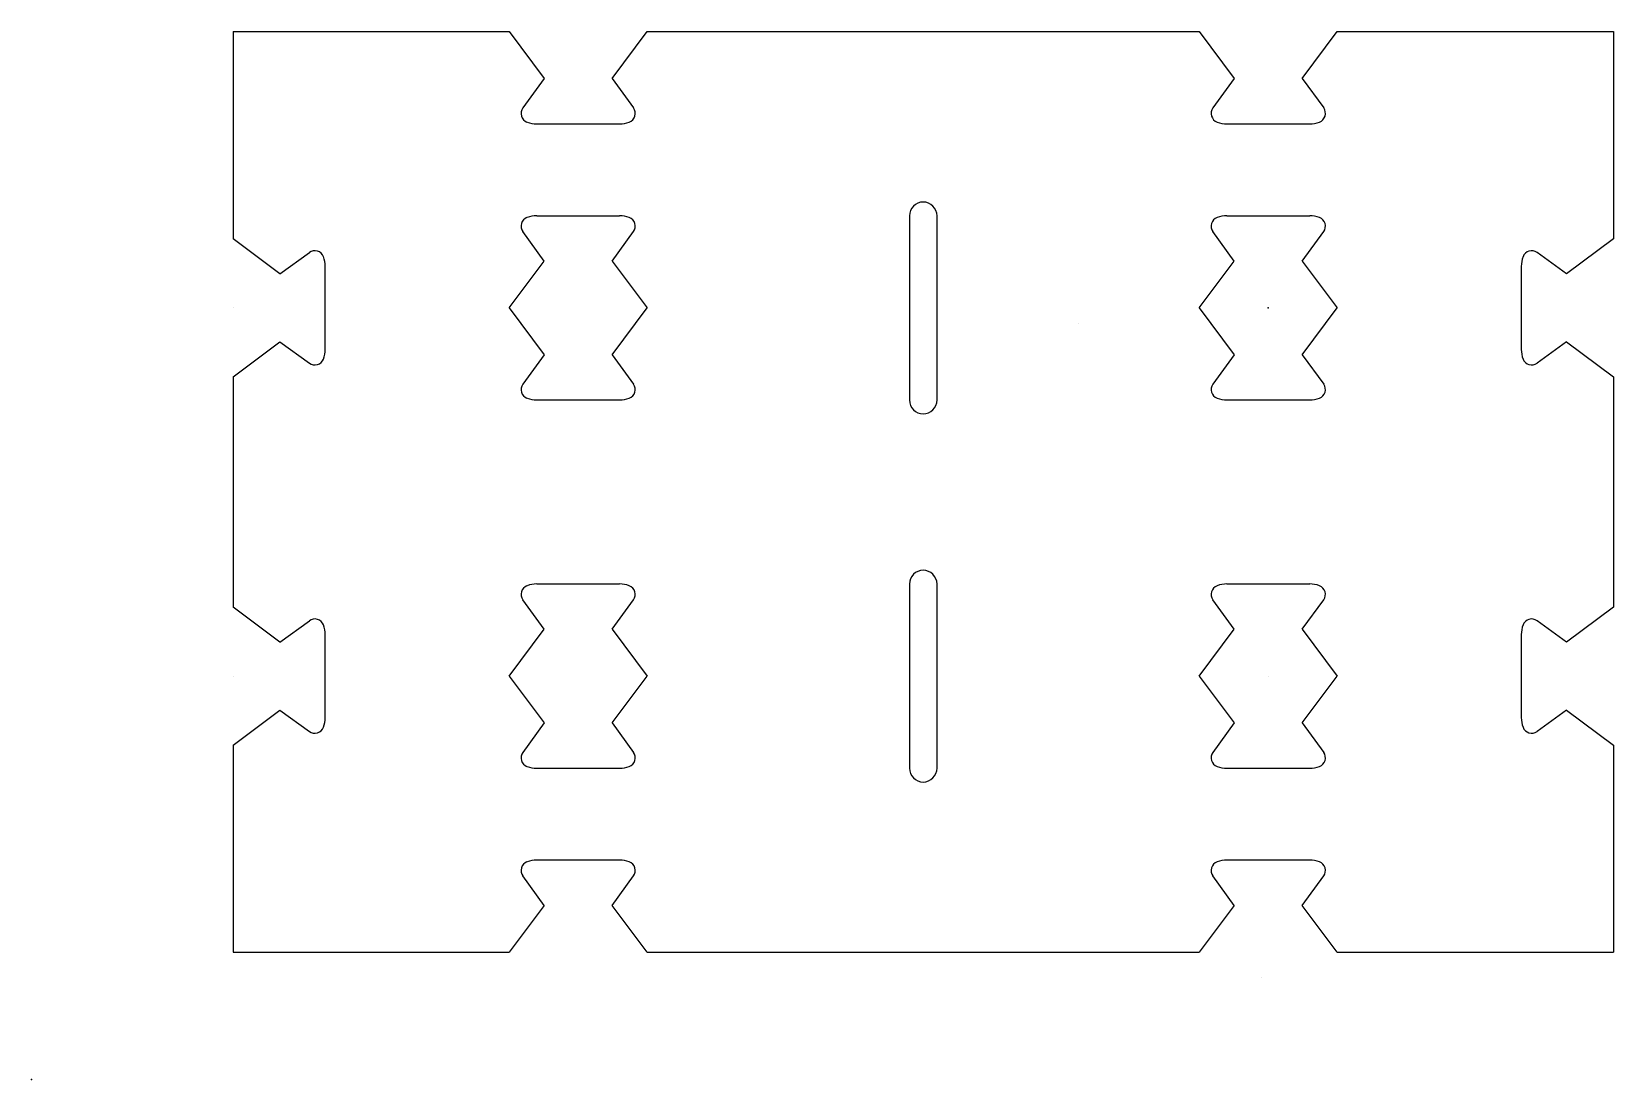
# Model space of a CAD drawing. Header units: centimetres. Extents: x 0 to 17.2, y 0 to 11.4.
import ezdxf

# ---------------------------------------------------------------- set-up
doc = ezdxf.new("R2010")
doc.units = ezdxf.units.CM
doc.header["$MEASUREMENT"] = 0
doc.layers.add('1 F v8_Sketch1', color=7, linetype='Continuous')

msp = doc.modelspace()

# ---------------------------------------------------------------- linework, layer by layer
at = {"layer": '1 F v8_Sketch1'}
for p, q in [((2.189, 11.381), (5.189, 11.381)), ((2.189, 11.381), (2.189, 9.131)), ((5.189, 11.381), (5.57, 10.873)), ((5.189, 11.381), (5.57, 10.873)), ((6.308, 10.873), (6.689, 11.381)), ((6.308, 10.873), (6.689, 11.381)), ((6.689, 11.381), (12.689, 11.381)), ((12.689, 11.381), (13.07, 10.873)), ((13.808, 10.873), (14.189, 11.381)), ((14.189, 11.381), (17.189, 11.381)), ((17.189, 11.381), (17.189, 9.131)), ((5.57, 10.873), (5.337, 10.552)), ((5.57, 10.873), (5.337, 10.552)), ((6.308, 10.873), (6.541, 10.552)), ((6.308, 10.873), (6.541, 10.552)), ((13.07, 10.873), (12.837, 10.552)), ((13.808, 10.873), (14.041, 10.552)), ((5.489, 10.38), (6.389, 10.38)), ((5.489, 10.38), (6.389, 10.38)), ((5.939, 10.38), (5.939, 10.38)), ((5.939, 10.38), (5.939, 10.38)), ((5.939, 10.38), (5.939, 10.38)), ((5.939, 10.38), (5.939, 10.38)), ((5.939, 10.38), (5.939, 10.38)), ((5.939, 10.38), (5.939, 10.38)), ((12.989, 10.38), (13.889, 10.38)), ((13.439, 10.38), (13.439, 10.38)), ((13.439, 10.38), (13.439, 10.38)), ((13.439, 10.38), (13.439, 10.38)), ((5.489, 9.381), (6.389, 9.381)), ((5.489, 9.381), (6.389, 9.381)), ((5.939, 9.381), (5.939, 9.381)), ((5.939, 9.381), (5.939, 9.381)), ((5.939, 9.381), (5.939, 9.381)), ((5.939, 9.381), (5.939, 9.381)), ((5.939, 9.381), (5.939, 9.381)), ((5.939, 9.381), (5.939, 9.381)), ((9.539, 9.38), (9.539, 7.38)), ((9.839, 7.38), (9.839, 9.38)), ((12.989, 9.381), (13.889, 9.381)), ((12.989, 9.381), (13.889, 9.381)), ((12.989, 9.381), (13.889, 9.381)), ((12.989, 9.381), (13.889, 9.381)), ((13.439, 9.381), (13.439, 9.381)), ((13.439, 9.381), (13.439, 9.381)), ((13.439, 9.381), (13.439, 9.381)), ((13.439, 9.381), (13.439, 9.381)), ((13.439, 9.381), (13.439, 9.381)), ((13.439, 9.381), (13.439, 9.381)), ((13.439, 9.381), (13.439, 9.381)), ((13.439, 9.381), (13.439, 9.381)), ((13.439, 9.381), (13.439, 9.381)), ((13.439, 9.381), (13.439, 9.381)), ((13.439, 9.381), (13.439, 9.381)), ((13.439, 9.381), (13.439, 9.381)), ((2.698, 8.749), (2.189, 9.131)), ((2.698, 8.749), (2.189, 9.131)), ((2.698, 8.749), (2.189, 9.131)), ((2.698, 8.749), (2.189, 9.131)), ((5.57, 8.889), (5.337, 9.209)), ((5.57, 8.889), (5.337, 9.209)), ((6.308, 8.889), (6.541, 9.209)), ((6.308, 8.889), (6.541, 9.209)), ((13.07, 8.889), (12.837, 9.209)), ((13.07, 8.889), (12.837, 9.209)), ((13.07, 8.889), (12.837, 9.209)), ((13.07, 8.889), (12.837, 9.209)), ((13.808, 8.889), (14.041, 9.209)), ((13.808, 8.889), (14.041, 9.209)), ((13.808, 8.889), (14.041, 9.209)), ((13.808, 8.889), (14.041, 9.209)), ((17.189, 9.131), (16.681, 8.75)), ((17.189, 9.131), (16.681, 8.75)), ((17.189, 9.131), (16.681, 8.75)), ((17.189, 9.131), (16.681, 8.75)), ((2.698, 8.749), (3.018, 8.982)), ((2.698, 8.749), (3.018, 8.982)), ((2.698, 8.749), (3.018, 8.982)), ((2.698, 8.749), (3.018, 8.982)), ((16.681, 8.75), (16.36, 8.982)), ((16.681, 8.75), (16.36, 8.982)), ((16.681, 8.75), (16.36, 8.982)), ((16.681, 8.75), (16.36, 8.982)), ((3.19, 7.93), (3.19, 8.831)), ((3.19, 7.93), (3.19, 8.831)), ((3.19, 7.93), (3.19, 8.831)), ((3.19, 7.93), (3.19, 8.831)), ((5.189, 8.38), (5.57, 8.889)), ((5.189, 8.38), (5.57, 8.889)), ((6.308, 8.889), (6.689, 8.38)), ((6.308, 8.889), (6.689, 8.38)), ((12.689, 8.38), (13.07, 8.889)), ((12.689, 8.38), (13.07, 8.889)), ((12.689, 8.38), (13.07, 8.889)), ((12.689, 8.38), (13.07, 8.889)), ((13.808, 8.889), (14.189, 8.38)), ((13.808, 8.889), (14.189, 8.38)), ((13.808, 8.889), (14.189, 8.38)), ((13.808, 8.889), (14.189, 8.38)), ((16.189, 8.831), (16.189, 7.93)), ((16.189, 8.831), (16.189, 7.93)), ((16.189, 8.831), (16.189, 7.93)), ((16.189, 8.831), (16.189, 7.93)), ((2.189, 8.38), (2.19, 8.38)), ((2.19, 8.38), (2.189, 8.38)), ((3.19, 8.38), (3.19, 8.38)), ((3.19, 8.38), (3.19, 8.38)), ((3.19, 8.38), (3.19, 8.38)), ((3.19, 8.38), (3.19, 8.38)), ((3.19, 8.38), (3.19, 8.38)), ((3.19, 8.38), (3.19, 8.38)), ((3.19, 8.38), (3.19, 8.38)), ((3.19, 8.38), (3.19, 8.38)), ((3.19, 8.38), (3.19, 8.38)), ((3.19, 8.38), (3.19, 8.38)), ((3.19, 8.38), (3.19, 8.38)), ((3.19, 8.38), (3.19, 8.38)), ((5.189, 8.38), (5.57, 7.872)), ((5.189, 8.38), (5.57, 7.872)), ((6.308, 7.872), (6.689, 8.38)), ((6.308, 7.872), (6.689, 8.38)), ((12.689, 8.38), (13.07, 7.872)), ((12.689, 8.38), (13.07, 7.872)), ((12.689, 8.38), (13.07, 7.872)), ((12.689, 8.38), (13.07, 7.872)), ((13.808, 7.872), (14.189, 8.38)), ((13.808, 7.872), (14.189, 8.38)), ((13.808, 7.872), (14.189, 8.38)), ((13.808, 7.872), (14.189, 8.38)), ((16.189, 8.38), (16.189, 8.38)), ((16.189, 8.38), (16.189, 8.38)), ((16.189, 8.38), (16.189, 8.38)), ((16.189, 8.38), (16.189, 8.38)), ((16.189, 8.38), (16.189, 8.38)), ((16.189, 8.38), (16.189, 8.38)), ((16.189, 8.38), (16.189, 8.38)), ((16.189, 8.38), (16.189, 8.38)), ((16.189, 8.38), (16.189, 8.38)), ((16.189, 8.38), (16.189, 8.38)), ((16.189, 8.38), (16.189, 8.38)), ((16.189, 8.38), (16.189, 8.38)), ((11.374, 8.209), (11.374, 8.209)), ((2.189, 7.63), (2.698, 8.011)), ((2.189, 7.63), (2.698, 8.011)), ((2.189, 7.63), (2.698, 8.011)), ((2.189, 7.63), (2.698, 8.011)), ((2.698, 8.011), (3.018, 7.779)), ((2.698, 8.011), (3.018, 7.779)), ((2.698, 8.011), (3.018, 7.779)), ((2.698, 8.011), (3.018, 7.779)), ((16.681, 8.011), (16.36, 7.779)), ((16.681, 8.011), (16.36, 7.779)), ((16.681, 8.011), (16.36, 7.779)), ((16.681, 8.011), (16.36, 7.779)), ((16.681, 8.011), (17.189, 7.63)), ((16.681, 8.011), (17.189, 7.63)), ((16.681, 8.011), (17.189, 7.63)), ((16.681, 8.011), (17.189, 7.63)), ((5.57, 7.872), (5.337, 7.552)), ((5.57, 7.872), (5.337, 7.552)), ((6.308, 7.872), (6.541, 7.552)), ((6.308, 7.872), (6.541, 7.552)), ((13.07, 7.872), (12.837, 7.552)), ((13.07, 7.872), (12.837, 7.552)), ((13.07, 7.872), (12.837, 7.552)), ((13.07, 7.872), (12.837, 7.552)), ((13.808, 7.872), (14.041, 7.552)), ((13.808, 7.872), (14.041, 7.552)), ((13.808, 7.872), (14.041, 7.552)), ((13.808, 7.872), (14.041, 7.552)), ((2.189, 7.63), (2.189, 5.131)), ((17.189, 7.63), (17.189, 5.131)), ((5.489, 7.38), (6.389, 7.38)), ((12.989, 7.38), (13.889, 7.38)), ((5.489, 5.381), (6.389, 5.381)), ((5.489, 5.381), (6.389, 5.381)), ((5.489, 5.381), (6.389, 5.381)), ((5.489, 5.381), (6.389, 5.381)), ((5.939, 5.381), (5.939, 5.381)), ((5.939, 5.381), (5.939, 5.381)), ((5.939, 5.381), (5.939, 5.381)), ((5.939, 5.381), (5.939, 5.381)), ((5.939, 5.381), (5.939, 5.381)), ((5.939, 5.381), (5.939, 5.381)), ((5.939, 5.381), (5.939, 5.381)), ((5.939, 5.381), (5.939, 5.381)), ((5.939, 5.381), (5.939, 5.381)), ((5.939, 5.381), (5.939, 5.381)), ((5.939, 5.381), (5.939, 5.381)), ((5.939, 5.381), (5.939, 5.381)), ((9.539, 5.38), (9.539, 3.38)), ((9.839, 3.38), (9.839, 5.38)), ((12.989, 5.381), (13.889, 5.381)), ((12.989, 5.381), (13.889, 5.381)), ((12.989, 5.381), (13.889, 5.381)), ((12.989, 5.381), (13.889, 5.381)), ((13.439, 5.381), (13.439, 5.381)), ((13.439, 5.381), (13.439, 5.381)), ((13.439, 5.381), (13.439, 5.381)), ((13.439, 5.381), (13.439, 5.381)), ((13.439, 5.381), (13.439, 5.381)), ((13.439, 5.381), (13.439, 5.381)), ((13.439, 5.381), (13.439, 5.381)), ((13.439, 5.381), (13.439, 5.381)), ((13.439, 5.381), (13.439, 5.381)), ((13.439, 5.381), (13.439, 5.381)), ((13.439, 5.381), (13.439, 5.381)), ((13.439, 5.381), (13.439, 5.381)), ((5.57, 4.889), (5.337, 5.209)), ((5.57, 4.889), (5.337, 5.209)), ((5.57, 4.889), (5.337, 5.209)), ((5.57, 4.889), (5.337, 5.209)), ((6.308, 4.889), (6.541, 5.209)), ((6.308, 4.889), (6.541, 5.209)), ((6.308, 4.889), (6.541, 5.209)), ((6.308, 4.889), (6.541, 5.209)), ((13.07, 4.889), (12.837, 5.209)), ((13.07, 4.889), (12.837, 5.209)), ((13.07, 4.889), (12.837, 5.209)), ((13.07, 4.889), (12.837, 5.209)), ((13.808, 4.889), (14.041, 5.209)), ((13.808, 4.889), (14.041, 5.209)), ((13.808, 4.889), (14.041, 5.209)), ((13.808, 4.889), (14.041, 5.209)), ((2.698, 4.749), (2.189, 5.131)), ((2.698, 4.749), (2.189, 5.131)), ((2.698, 4.749), (2.189, 5.131)), ((2.698, 4.749), (2.189, 5.131)), ((17.189, 5.131), (16.681, 4.75)), ((17.189, 5.131), (16.681, 4.75)), ((17.189, 5.131), (16.681, 4.75)), ((17.189, 5.131), (16.681, 4.75)), ((2.698, 4.749), (3.018, 4.982)), ((2.698, 4.749), (3.018, 4.982)), ((2.698, 4.749), (3.018, 4.982)), ((2.698, 4.749), (3.018, 4.982)), ((3.19, 3.93), (3.19, 4.831)), ((3.19, 3.93), (3.19, 4.831)), ((3.19, 3.93), (3.19, 4.831)), ((3.19, 3.93), (3.19, 4.831)), ((5.189, 4.38), (5.57, 4.889)), ((5.189, 4.38), (5.57, 4.889)), ((5.189, 4.38), (5.57, 4.889)), ((5.189, 4.38), (5.57, 4.889)), ((6.308, 4.889), (6.689, 4.38)), ((6.308, 4.889), (6.689, 4.38)), ((6.308, 4.889), (6.689, 4.38)), ((6.308, 4.889), (6.689, 4.38)), ((12.689, 4.381), (13.07, 4.889)), ((12.689, 4.381), (13.07, 4.889)), ((12.689, 4.381), (13.07, 4.889)), ((12.689, 4.381), (13.07, 4.889)), ((13.808, 4.889), (14.189, 4.381)), ((13.808, 4.889), (14.189, 4.381)), ((13.808, 4.889), (14.189, 4.381)), ((13.808, 4.889), (14.189, 4.381)), ((16.189, 4.831), (16.189, 3.93)), ((16.189, 4.831), (16.189, 3.93)), ((16.189, 4.831), (16.189, 3.93)), ((16.189, 4.831), (16.189, 3.93)), ((16.681, 4.75), (16.36, 4.982)), ((16.681, 4.75), (16.36, 4.982)), ((16.681, 4.75), (16.36, 4.982)), ((16.681, 4.75), (16.36, 4.982)), ((2.189, 4.38), (2.19, 4.38)), ((2.19, 4.38), (2.189, 4.38)), ((3.19, 4.38), (3.19, 4.38)), ((3.19, 4.38), (3.19, 4.38)), ((3.19, 4.38), (3.19, 4.38)), ((3.19, 4.38), (3.19, 4.38)), ((3.19, 4.38), (3.19, 4.38)), ((3.19, 4.38), (3.19, 4.38)), ((3.19, 4.38), (3.19, 4.38)), ((3.19, 4.38), (3.19, 4.38)), ((3.19, 4.38), (3.19, 4.38)), ((3.19, 4.38), (3.19, 4.38)), ((3.19, 4.38), (3.19, 4.38)), ((3.19, 4.38), (3.19, 4.38)), ((5.189, 4.38), (5.57, 3.872)), ((5.189, 4.38), (5.57, 3.872)), ((5.189, 4.38), (5.57, 3.872)), ((5.189, 4.38), (5.57, 3.872)), ((6.308, 3.872), (6.689, 4.38)), ((6.308, 3.872), (6.689, 4.38)), ((6.308, 3.872), (6.689, 4.38)), ((6.308, 3.872), (6.689, 4.38)), ((12.689, 4.381), (13.07, 3.872)), ((12.689, 4.381), (13.07, 3.872)), ((12.689, 4.381), (13.07, 3.872)), ((12.689, 4.381), (13.07, 3.872)), ((13.439, 4.381), (13.439, 4.381)), ((13.808, 3.872), (14.189, 4.381)), ((13.808, 3.872), (14.189, 4.381)), ((13.808, 3.872), (14.189, 4.381)), ((13.808, 3.872), (14.189, 4.381)), ((16.189, 4.381), (16.189, 4.381)), ((16.189, 4.381), (16.189, 4.381)), ((16.189, 4.381), (16.189, 4.381)), ((16.189, 4.381), (16.189, 4.381)), ((16.189, 4.381), (16.189, 4.381)), ((16.189, 4.381), (16.189, 4.381)), ((16.189, 4.381), (16.189, 4.381)), ((16.189, 4.381), (16.189, 4.381)), ((16.189, 4.381), (16.189, 4.381)), ((16.189, 4.381), (16.189, 4.381)), ((16.189, 4.381), (16.189, 4.381)), ((16.189, 4.381), (16.189, 4.381)), ((2.189, 3.63), (2.698, 4.011)), ((2.189, 3.63), (2.698, 4.011)), ((2.189, 3.63), (2.698, 4.011)), ((2.189, 3.63), (2.698, 4.011)), ((2.698, 4.011), (3.018, 3.779)), ((2.698, 4.011), (3.018, 3.779)), ((2.698, 4.011), (3.018, 3.779)), ((2.698, 4.011), (3.018, 3.779)), ((16.681, 4.012), (16.36, 3.779)), ((16.681, 4.012), (16.36, 3.779)), ((16.681, 4.012), (16.36, 3.779)), ((16.681, 4.012), (16.36, 3.779)), ((16.681, 4.012), (17.189, 3.63)), ((16.681, 4.012), (17.189, 3.63)), ((16.681, 4.012), (17.189, 3.63)), ((16.681, 4.012), (17.189, 3.63)), ((5.57, 3.872), (5.337, 3.551)), ((5.57, 3.872), (5.337, 3.551)), ((5.57, 3.872), (5.337, 3.551)), ((5.57, 3.872), (5.337, 3.551)), ((6.308, 3.872), (6.541, 3.551)), ((13.07, 3.872), (12.837, 3.552)), ((13.07, 3.872), (12.837, 3.552)), ((13.07, 3.872), (12.837, 3.552)), ((13.07, 3.872), (12.837, 3.552)), ((13.808, 3.872), (14.041, 3.552)), ((13.808, 3.872), (14.041, 3.552)), ((13.808, 3.872), (14.041, 3.552)), ((13.808, 3.872), (14.041, 3.552)), ((2.189, 3.63), (2.189, 1.381)), ((17.189, 3.63), (17.189, 1.38)), ((5.489, 3.38), (6.389, 3.38)), ((12.989, 3.38), (13.889, 3.38)), ((6.389, 2.381), (5.489, 2.381)), ((5.939, 2.381), (5.939, 2.381)), ((5.939, 2.381), (5.939, 2.381)), ((5.939, 2.381), (5.939, 2.381)), ((5.939, 2.381), (5.939, 2.381)), ((13.889, 2.381), (12.989, 2.381)), ((13.439, 2.381), (13.439, 2.381)), ((13.439, 2.381), (13.439, 2.381)), ((13.439, 2.381), (13.439, 2.381)), ((13.439, 2.381), (13.439, 2.381)), ((5.57, 1.889), (5.337, 2.21)), ((6.308, 1.889), (6.541, 2.21)), ((13.07, 1.889), (12.837, 2.209)), ((13.808, 1.889), (14.041, 2.209)), ((5.57, 1.889), (5.189, 1.381)), ((6.689, 1.381), (6.308, 1.889)), ((13.07, 1.889), (12.689, 1.38)), ((14.189, 1.38), (13.808, 1.889)), ((2.189, 1.381), (5.189, 1.381)), ((6.689, 1.381), (12.689, 1.38)), ((14.189, 1.38), (17.189, 1.38)), ((13.363, 1.101), (13.363, 1.101))]:
    msp.add_line(p, q, dxfattribs=at)
for centre, radius, start, end in [((5.418, 10.493), 0.1, 144.0257, 249.3739), ((5.418, 10.493), 0.1, 144.0257, 249.3739), ((6.46, 10.493), 0.1, 290.6255, 35.9754), ((6.46, 10.493), 0.1, 290.6255, 35.9754), ((12.918, 10.493), 0.1, 144.0257, 249.3739), ((13.96, 10.493), 0.1, 290.6255, 35.9754), ((5.489, 10.68), 0.3, 249.3739, 270), ((5.489, 10.68), 0.3, 249.3739, 270), ((6.389, 10.68), 0.3, 270, 290.6255), ((6.389, 10.68), 0.3, 270, 290.6255), ((12.989, 10.68), 0.3, 249.3739, 270), ((13.889, 10.68), 0.3, 270, 290.6255), ((9.689, 9.38), 0.15, 0, 180), ((5.418, 9.268), 0.1, 110.6261, 215.9743), ((5.418, 9.268), 0.1, 110.6261, 215.9743), ((5.489, 9.081), 0.3, 90, 110.6261), ((5.489, 9.081), 0.3, 90, 110.6261), ((6.389, 9.081), 0.3, 69.3745, 90), ((6.389, 9.081), 0.3, 69.3745, 90), ((6.46, 9.268), 0.1, 324.0246, 69.3745), ((6.46, 9.268), 0.1, 324.0246, 69.3745), ((12.918, 9.268), 0.1, 110.6261, 215.9743), ((12.918, 9.268), 0.1, 110.6261, 215.9743), ((12.918, 9.268), 0.1, 110.6261, 215.9743), ((12.918, 9.268), 0.1, 110.6261, 215.9743), ((12.989, 9.081), 0.3, 90, 110.6261), ((12.989, 9.081), 0.3, 90, 110.6261), ((12.989, 9.081), 0.3, 90, 110.6261), ((12.989, 9.081), 0.3, 90, 110.6261), ((13.889, 9.081), 0.3, 69.3745, 90), ((13.889, 9.081), 0.3, 69.3745, 90), ((13.889, 9.081), 0.3, 69.3745, 90), ((13.889, 9.081), 0.3, 69.3745, 90), ((13.96, 9.268), 0.1, 324.0246, 69.3745), ((13.96, 9.268), 0.1, 324.0246, 69.3745), ((13.96, 9.268), 0.1, 324.0246, 69.3745), ((13.96, 9.268), 0.1, 324.0246, 69.3745), ((3.077, 8.901), 0.1, 20.6255, 125.9754), ((3.077, 8.901), 0.1, 20.6255, 125.9754), ((3.077, 8.901), 0.1, 20.6255, 125.9754), ((3.077, 8.901), 0.1, 20.6255, 125.9754), ((16.301, 8.901), 0.1, 54.0257, 159.3739), ((16.301, 8.901), 0.1, 54.0257, 159.3739), ((16.301, 8.901), 0.1, 54.0257, 159.3739), ((16.301, 8.901), 0.1, 54.0257, 159.3739), ((2.89, 8.831), 0.3, 0, 20.6255), ((2.89, 8.831), 0.3, 0, 20.6255), ((2.89, 8.831), 0.3, 0, 20.6255), ((2.89, 8.831), 0.3, 0, 20.6255), ((16.489, 8.831), 0.3, 159.3739, 180), ((16.489, 8.831), 0.3, 159.3739, 180), ((16.489, 8.831), 0.3, 159.3739, 180), ((16.489, 8.831), 0.3, 159.3739, 180), ((2.89, 7.93), 0.3, 339.3739, 0), ((2.89, 7.93), 0.3, 339.3739, 0), ((2.89, 7.93), 0.3, 339.3739, 0), ((2.89, 7.93), 0.3, 339.3739, 0), ((16.489, 7.93), 0.3, 180, 200.6255), ((16.489, 7.93), 0.3, 180, 200.6255), ((16.489, 7.93), 0.3, 180, 200.6255), ((16.489, 7.93), 0.3, 180, 200.6255), ((3.077, 7.86), 0.1, 234.0257, 339.3739), ((3.077, 7.86), 0.1, 234.0257, 339.3739), ((3.077, 7.86), 0.1, 234.0257, 339.3739), ((3.077, 7.86), 0.1, 234.0257, 339.3739), ((16.301, 7.86), 0.1, 200.6255, 305.9754), ((16.301, 7.86), 0.1, 200.6255, 305.9754), ((16.301, 7.86), 0.1, 200.6255, 305.9754), ((16.301, 7.86), 0.1, 200.6255, 305.9754), ((5.418, 7.493), 0.1, 144.0257, 249.3739), ((5.418, 7.493), 0.1, 144.0257, 249.3739), ((5.489, 7.68), 0.3, 249.3739, 270), ((5.489, 7.68), 0.3, 249.3739, 270), ((6.389, 7.68), 0.3, 270, 290.6255), ((6.389, 7.68), 0.3, 270, 290.6255), ((6.46, 7.493), 0.1, 290.6255, 35.9754), ((6.46, 7.493), 0.1, 290.6255, 35.9754), ((12.918, 7.493), 0.1, 144.0257, 249.3739), ((12.918, 7.493), 0.1, 144.0257, 249.3739), ((12.918, 7.493), 0.1, 144.0257, 249.3739), ((12.918, 7.493), 0.1, 144.0257, 249.3739), ((12.989, 7.68), 0.3, 249.3739, 270), ((12.989, 7.68), 0.3, 249.3739, 270), ((12.989, 7.68), 0.3, 249.3739, 270), ((12.989, 7.68), 0.3, 249.3739, 270), ((13.889, 7.68), 0.3, 270, 290.6255), ((13.889, 7.68), 0.3, 270, 290.6255), ((13.889, 7.68), 0.3, 270, 290.6255), ((13.889, 7.68), 0.3, 270, 290.6255), ((13.96, 7.493), 0.1, 290.6255, 35.9754), ((13.96, 7.493), 0.1, 290.6255, 35.9754), ((13.96, 7.493), 0.1, 290.6255, 35.9754), ((13.96, 7.493), 0.1, 290.6255, 35.9754), ((9.689, 7.38), 0.15, 180, 0), ((9.689, 5.38), 0.15, 0, 180), ((5.418, 5.268), 0.1, 110.6261, 215.9743), ((5.418, 5.268), 0.1, 110.6261, 215.9743), ((5.418, 5.268), 0.1, 110.6261, 215.9743), ((5.418, 5.268), 0.1, 110.6261, 215.9743), ((5.489, 5.081), 0.3, 90, 110.6261), ((5.489, 5.081), 0.3, 90, 110.6261), ((5.489, 5.081), 0.3, 90, 110.6261), ((5.489, 5.081), 0.3, 90, 110.6261), ((6.389, 5.081), 0.3, 69.3745, 90), ((6.389, 5.081), 0.3, 69.3745, 90), ((6.389, 5.081), 0.3, 69.3745, 90), ((6.389, 5.081), 0.3, 69.3745, 90), ((6.46, 5.268), 0.1, 324.0246, 69.3745), ((6.46, 5.268), 0.1, 324.0246, 69.3745), ((6.46, 5.268), 0.1, 324.0246, 69.3745), ((6.46, 5.268), 0.1, 324.0246, 69.3745), ((12.918, 5.268), 0.1, 110.6261, 215.9743), ((12.918, 5.268), 0.1, 110.6261, 215.9743), ((12.918, 5.268), 0.1, 110.6261, 215.9743), ((12.918, 5.268), 0.1, 110.6261, 215.9743), ((12.989, 5.081), 0.3, 90, 110.6261), ((12.989, 5.081), 0.3, 90, 110.6261), ((12.989, 5.081), 0.3, 90, 110.6261), ((12.989, 5.081), 0.3, 90, 110.6261), ((13.889, 5.081), 0.3, 69.3745, 90), ((13.889, 5.081), 0.3, 69.3745, 90), ((13.889, 5.081), 0.3, 69.3745, 90), ((13.889, 5.081), 0.3, 69.3745, 90), ((13.96, 5.268), 0.1, 324.0246, 69.3745), ((13.96, 5.268), 0.1, 324.0246, 69.3745), ((13.96, 5.268), 0.1, 324.0246, 69.3745), ((13.96, 5.268), 0.1, 324.0246, 69.3745), ((3.077, 4.901), 0.1, 20.6255, 125.9754), ((3.077, 4.901), 0.1, 20.6255, 125.9754), ((3.077, 4.901), 0.1, 20.6255, 125.9754), ((3.077, 4.901), 0.1, 20.6255, 125.9754), ((16.301, 4.901), 0.1, 54.0257, 159.3739), ((16.301, 4.901), 0.1, 54.0257, 159.3739), ((16.301, 4.901), 0.1, 54.0257, 159.3739), ((16.301, 4.901), 0.1, 54.0257, 159.3739), ((2.89, 4.831), 0.3, 0, 20.6255), ((2.89, 4.831), 0.3, 0, 20.6255), ((2.89, 4.831), 0.3, 0, 20.6255), ((2.89, 4.831), 0.3, 0, 20.6255), ((16.489, 4.831), 0.3, 159.3739, 180), ((16.489, 4.831), 0.3, 159.3739, 180), ((16.489, 4.831), 0.3, 159.3739, 180), ((16.489, 4.831), 0.3, 159.3739, 180), ((3.077, 3.86), 0.1, 234.0257, 339.3739), ((3.077, 3.86), 0.1, 234.0257, 339.3739), ((3.077, 3.86), 0.1, 234.0257, 339.3739), ((3.077, 3.86), 0.1, 234.0257, 339.3739), ((2.89, 3.93), 0.3, 339.3739, 0), ((2.89, 3.93), 0.3, 339.3739, 0), ((2.89, 3.93), 0.3, 339.3739, 0), ((2.89, 3.93), 0.3, 339.3739, 0), ((16.489, 3.93), 0.3, 180, 200.6255), ((16.489, 3.93), 0.3, 180, 200.6255), ((16.489, 3.93), 0.3, 180, 200.6255), ((16.489, 3.93), 0.3, 180, 200.6255), ((16.301, 3.86), 0.1, 200.6255, 305.9754), ((16.301, 3.86), 0.1, 200.6255, 305.9754), ((16.301, 3.86), 0.1, 200.6255, 305.9754), ((16.301, 3.86), 0.1, 200.6255, 305.9754), ((5.418, 3.493), 0.1, 144.0257, 249.3739), ((5.418, 3.493), 0.1, 144.0257, 249.3739), ((5.418, 3.493), 0.1, 144.0257, 249.3739), ((5.418, 3.493), 0.1, 144.0257, 249.3739), ((6.46, 3.493), 0.1, 290.6255, 35.9754), ((6.46, 3.493), 0.1, 290.6255, 35.9754), ((6.46, 3.493), 0.1, 290.6255, 35.9754), ((6.46, 3.493), 0.1, 290.6255, 35.9754), ((12.918, 3.493), 0.1, 144.0257, 249.3739), ((12.918, 3.493), 0.1, 144.0257, 249.3739), ((12.918, 3.493), 0.1, 144.0257, 249.3739), ((12.918, 3.493), 0.1, 144.0257, 249.3739), ((13.96, 3.493), 0.1, 290.6255, 35.9754), ((13.96, 3.493), 0.1, 290.6255, 35.9754), ((13.96, 3.493), 0.1, 290.6255, 35.9754), ((13.96, 3.493), 0.1, 290.6255, 35.9754), ((5.489, 3.68), 0.3, 249.3739, 270), ((5.489, 3.68), 0.3, 249.3739, 270), ((5.489, 3.68), 0.3, 249.3739, 270), ((5.489, 3.68), 0.3, 249.3739, 270), ((6.389, 3.68), 0.3, 270, 290.6255), ((6.389, 3.68), 0.3, 270, 290.6255), ((6.389, 3.68), 0.3, 270, 290.6255), ((6.389, 3.68), 0.3, 270, 290.6255), ((9.689, 3.38), 0.15, 180, 0), ((12.989, 3.68), 0.3, 249.3739, 270), ((12.989, 3.68), 0.3, 249.3739, 270), ((12.989, 3.68), 0.3, 249.3739, 270), ((12.989, 3.68), 0.3, 249.3739, 270), ((13.889, 3.68), 0.3, 270, 290.6255), ((13.889, 3.68), 0.3, 270, 290.6255), ((13.889, 3.68), 0.3, 270, 290.6255), ((13.889, 3.68), 0.3, 270, 290.6255), ((5.418, 2.268), 0.1, 110.6255, 215.9754), ((5.489, 2.081), 0.3, 90, 110.6255), ((6.389, 2.081), 0.3, 69.3739, 90), ((6.46, 2.268), 0.1, 324.0257, 69.3739), ((12.918, 2.268), 0.1, 110.6255, 215.9754), ((12.989, 2.081), 0.3, 90, 110.6255), ((13.889, 2.081), 0.3, 69.3739, 90), ((13.96, 2.268), 0.1, 324.0257, 69.3739)]:
    msp.add_arc(centre, radius, start, end, dxfattribs=at)
for p in [(13.439, 8.38), (0, 0)]:
    msp.add_point(p, dxfattribs=at)

doc.saveas('drawing.dxf')
